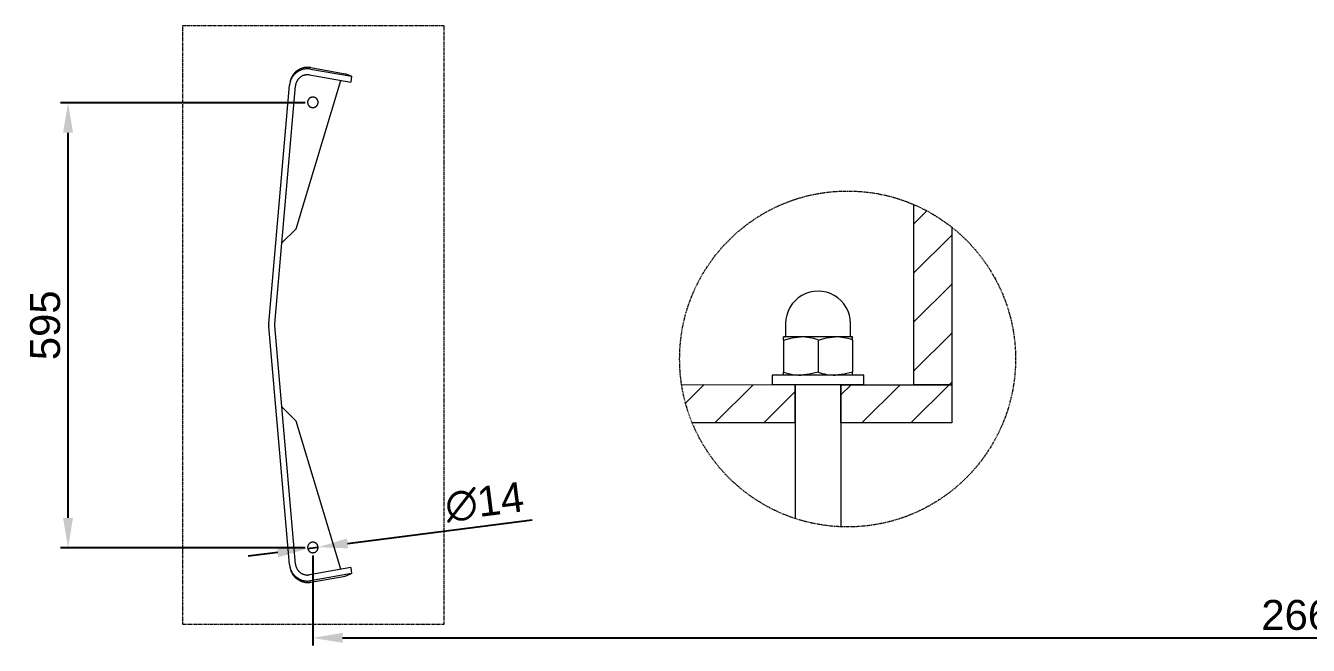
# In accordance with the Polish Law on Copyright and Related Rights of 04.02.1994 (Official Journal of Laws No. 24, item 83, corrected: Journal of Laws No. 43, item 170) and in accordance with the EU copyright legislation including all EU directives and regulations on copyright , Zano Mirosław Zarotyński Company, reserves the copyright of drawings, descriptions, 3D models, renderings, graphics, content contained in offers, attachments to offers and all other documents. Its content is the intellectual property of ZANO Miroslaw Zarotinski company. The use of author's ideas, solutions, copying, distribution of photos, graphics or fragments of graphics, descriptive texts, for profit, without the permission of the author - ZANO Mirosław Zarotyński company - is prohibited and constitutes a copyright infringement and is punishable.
# Model space of a CAD drawing. Header units: millimetres. Extents: x -198 to 5031, y 124 to 3375.
# Drawn here: x -198 to 1516, y 124 to 952 of the extents above; entities that cross this region are included whole.
import ezdxf

# ---------------------------------------------------------------- set-up
doc = ezdxf.new("R2010")
doc.units = ezdxf.units.MM
doc.linetypes.add('HIDDEN', pattern=[1.905, 1.27, -0.635])
for name, color, linetype, lineweight in [('ZANO_R', 7, 'Continuous', 0), ('ZANO_R_przerywana', 7, 'HIDDEN', 0), ('ZANO_W', 1, 'Continuous', 0)]:
    doc.layers.add(name, color=color, linetype=linetype, lineweight=lineweight)
doc.styles.add('Arial', font='arial.ttf')
doc.styles.get("Standard").update_dxf_attribs({"font": 'ARIALUNI.TTF'})
doc.dimstyles.new('pl i ang', dxfattribs={"dimtxt": 50, "dimasz": 50, "dimexe": 1.25, "dimexo": 0.625, "dimgap": 10, "dimtad": 1, "dimtoh": 1, "dimtxsty": 'Standard', "dimcen": 2.5, "dimclrd": 1, "dimclre": 1, "dimclrt": 1, "dimadec": 0, "dimazin": 0, "dimtfac": 1, "dimtmove": 0, "dimatfit": 3, "dimfxl": 1, "dimarcsym": 1})

# ---------------------------------------------------------------- blocks, each defined once
blk = doc.blocks.new('*D480')
at = {"layer": 'ZANO_W', "color": 1, "lineweight": -2}
for p, q in [((232.1, 260.3), (478.9, 291.8)), ((138.9, 248.4), (99.2, 243.4)), ((178.6, 253.5), (192.5, 255.3))]:
    blk.add_line(p, q, dxfattribs=at)
at = {"layer": 'ZANO_W', "color": 1}
for points in [[(231.3, 266.9), (233, 253.7), (192.5, 255.3)], [(139.7, 241.8), (138, 255), (178.6, 253.5)]]:
    blk.add_solid(points, dxfattribs=at)
at = {"layer": 'ZANO_W', "color": 1, "insert": (415.1, 315.4), "char_height": 40, "attachment_point": 5, "rotation": 7.2684, "style": 'Arial'}
blk.add_mtext('∅14', dxfattribs=at)
blk = doc.blocks.new('*D481')
at = {"layer": 'ZANO_W', "color": 1, "lineweight": -2}
for p, q in [((175.5, 849.4), (-151.5, 849.4)), ((-141.5, 294.4), (-141.5, 809.4)), ((175.5, 254.4), (-151.5, 254.4))]:
    blk.add_line(p, q, dxfattribs=at)
at = {"layer": 'ZANO_W', "color": 1}
for points in [[(-134.9, 809.4), (-148.2, 809.4), (-141.5, 849.4)], [(-148.2, 294.4), (-134.9, 294.4), (-141.5, 254.4)]]:
    blk.add_solid(points, dxfattribs=at)
at = {"layer": 'ZANO_W', "color": 1, "insert": (-172, 551.9), "char_height": 40, "attachment_point": 5, "rotation": 90, "style": 'Arial'}
blk.add_mtext('595', dxfattribs=at)
blk = doc.blocks.new('*D482')
at = {"layer": 'ZANO_W', "color": 1, "lineweight": -2}
for p, q in [((185.5, 244.4), (185.5, 124.1)), ((2845.9, 245.9), (2845.9, 124.1)), ((225.5, 134.1), (2805.9, 134.1))]:
    blk.add_line(p, q, dxfattribs=at)
at = {"layer": 'ZANO_W', "color": 1}
for points in [[(225.5, 140.8), (225.5, 127.4), (185.5, 134.1)], [(2805.9, 127.4), (2805.9, 140.8), (2845.9, 134.1)]]:
    blk.add_solid(points, dxfattribs=at)
at = {"layer": 'ZANO_W', "color": 1, "insert": (1515.7, 164.5), "char_height": 40, "attachment_point": 5, "style": 'Arial'}
blk.add_mtext('2660', dxfattribs=at)

msp = doc.modelspace()

# ---------------------------------------------------------------- linework, layer by layer
at = {"layer": 'ZANO_R'}
for p, q in [((164.4, 892), (163.8, 891.5)), ((165.1, 892.5), (164.4, 892)), ((165.8, 893), (165.1, 892.5)), ((166.5, 893.4), (165.8, 893)), ((166.6, 891.6), (165.9, 891.2)), ((167.2, 893.8), (166.5, 893.4)), ((167.3, 892), (166.6, 891.6)), ((168, 894.2), (167.2, 893.8)), ((168.1, 892.4), (167.3, 892)), ((168.7, 894.6), (168, 894.2)), ((168.8, 892.7), (168.1, 892.4)), ((169.5, 894.9), (168.7, 894.6)), ((169.6, 893.1), (168.8, 892.7)), ((170.3, 895.2), (169.5, 894.9)), ((170.4, 893.4), (169.6, 893.1)), ((171, 895.5), (170.3, 895.2)), ((171.1, 893.6), (170.4, 893.4)), ((171.8, 895.7), (171, 895.5)), ((171.9, 893.9), (171.1, 893.6)), ((172.6, 895.9), (171.8, 895.7)), ((172.7, 894.1), (171.9, 893.9)), ((173.4, 896.1), (172.6, 895.9)), ((173.6, 894.3), (172.7, 894.1)), ((174.2, 896.3), (173.4, 896.1)), ((174.4, 894.4), (173.6, 894.3)), ((175.1, 896.4), (174.2, 896.3)), ((175.2, 894.6), (174.4, 894.4)), ((175.9, 896.6), (175.1, 896.4)), ((176, 894.7), (175.2, 894.6)), ((176.7, 896.6), (175.9, 896.6)), ((176.8, 894.7), (176, 894.7)), ((177.5, 896.7), (176.7, 896.6)), ((177.7, 894.8), (176.8, 894.7)), ((178.4, 896.7), (177.5, 896.7)), ((178.5, 894.8), (177.7, 894.8)), ((179.2, 896.7), (178.4, 896.7)), ((179.3, 894.8), (178.5, 894.8)), ((180, 896.7), (179.2, 896.7)), ((180.2, 894.7), (179.3, 894.8)), ((180.9, 896.6), (180, 896.7)), ((181, 894.7), (180.2, 894.7)), ((181.7, 896.5), (180.9, 896.6)), ((181.8, 894.6), (181, 894.7)), ((182.5, 896.4), (181.7, 896.5)), ((182.6, 894.4), (181.8, 894.6)), ((182.8, 896.4), (182.5, 896.4)), ((182.6, 894.4), (237.3, 884.8)), ((182.8, 896.4), (228.7, 888.2)), ((154.7, 874.8), (154.6, 873.1)), ((154.9, 875.2), (154.8, 874.4)), ((155.1, 876.1), (154.9, 875.2)), ((155.2, 877.7), (155, 876.9)), ((155.3, 876.9), (155.1, 876.1)), ((155.4, 878.5), (155.2, 877.7)), ((155.5, 877.7), (155.3, 876.9)), ((155.6, 879.3), (155.4, 878.5)), ((155.7, 878.4), (155.5, 877.7)), ((155.8, 880.1), (155.6, 879.3)), ((156, 879.2), (155.7, 878.4)), ((156.1, 880.9), (155.8, 880.1)), ((156.3, 880), (156, 879.2)), ((156.4, 881.7), (156.1, 880.9)), ((156.7, 880.8), (156.3, 880)), ((156.7, 882.5), (156.4, 881.7)), ((157.1, 883.2), (156.7, 882.5)), ((157, 881.5), (156.7, 880.8)), ((157.4, 882.3), (157, 881.5)), ((157.5, 883.9), (157.1, 883.2)), ((157.8, 883), (157.4, 882.3)), ((157.9, 884.7), (157.5, 883.9)), ((158.2, 883.7), (157.8, 883)), ((158.3, 885.4), (157.9, 884.7)), ((158.7, 884.4), (158.2, 883.7)), ((158.7, 886.1), (158.3, 885.4)), ((159.2, 886.8), (158.7, 886.1)), ((159.2, 885.1), (158.7, 884.4)), ((159.7, 887.4), (159.2, 886.8)), ((159.7, 885.7), (159.2, 885.1)), ((160.2, 888.1), (159.7, 887.4)), ((160.2, 886.4), (159.7, 885.7)), ((160.8, 888.7), (160.2, 888.1)), ((160.8, 887), (160.2, 886.4)), ((161.3, 889.3), (160.8, 888.7)), ((161.3, 887.6), (160.8, 887)), ((161.9, 889.9), (161.3, 889.3)), ((161.9, 888.2), (161.3, 887.6)), ((162.5, 890.5), (161.9, 889.9)), ((162.5, 888.7), (161.9, 888.2)), ((163.1, 891), (162.5, 890.5)), ((163.2, 889.3), (162.5, 888.7)), ((163, 874.8), (162.9, 874.3)), ((163.1, 875.3), (163, 874.8)), ((163.8, 891.5), (163.1, 891)), ((163.3, 875.9), (163.1, 875.3)), ((163.8, 889.8), (163.2, 889.3)), ((163.5, 876.4), (163.3, 875.9)), ((163.7, 876.9), (163.5, 876.4)), ((163.6, 681), (223.1, 879.1)), ((163.9, 877.4), (163.7, 876.9)), ((164.5, 890.3), (163.8, 889.8)), ((164.2, 877.9), (163.9, 877.4)), ((164.4, 878.4), (164.2, 877.9)), ((164.7, 878.9), (164.4, 878.4)), ((165.2, 890.8), (164.5, 890.3)), ((165, 879.3), (164.7, 878.9)), ((165.3, 879.8), (165, 879.3)), ((165.9, 891.2), (165.2, 890.8)), ((165.6, 880.3), (165.3, 879.8)), ((166, 880.7), (165.6, 880.3)), ((166.3, 881.1), (166, 880.7)), ((166.7, 881.5), (166.3, 881.1)), ((167.1, 881.9), (166.7, 881.5)), ((167.4, 882.3), (167.1, 881.9)), ((167.9, 882.7), (167.4, 882.3)), ((168.3, 883.1), (167.9, 882.7)), ((168.7, 883.4), (168.3, 883.1)), ((169.2, 883.7), (168.7, 883.4)), ((169.6, 884.1), (169.2, 883.7)), ((170.1, 884.4), (169.6, 884.1)), ((170.5, 884.6), (170.1, 884.4)), ((171, 884.9), (170.5, 884.6)), ((171.5, 885.2), (171, 884.9)), ((172, 885.4), (171.5, 885.2)), ((172.5, 885.6), (172, 885.4)), ((173.1, 885.8), (172.5, 885.6)), ((173.6, 886), (173.1, 885.8)), ((174.1, 886.1), (173.6, 886)), ((174.7, 886.3), (174.1, 886.1)), ((175.2, 886.4), (174.7, 886.3)), ((175.7, 886.5), (175.2, 886.4)), ((176.3, 886.6), (175.7, 886.5)), ((176.8, 886.7), (176.3, 886.6)), ((177.4, 886.7), (176.8, 886.7)), ((177.9, 886.7), (177.4, 886.7)), ((178.5, 886.8), (177.9, 886.7)), ((179, 886.7), (178.5, 886.8)), ((179.6, 886.7), (179, 886.7)), ((180.1, 886.7), (179.6, 886.7)), ((180.7, 886.6), (180.1, 886.7)), ((181.2, 886.5), (180.7, 886.6)), ((181.2, 886.5), (236.3, 876.8)), ((237.3, 884.8), (228.7, 888.2)), ((237.3, 884.8), (236.3, 876.8)), ((126.7, 554.5), (154.6, 872.8)), ((134.7, 553.8), (162.5, 872.1)), ((154.8, 874.4), (154.6, 873.6)), ((154.6, 873.6), (154.6, 872.8)), ((162.6, 872.6), (162.5, 872.1)), ((162.7, 873.2), (162.6, 872.6)), ((162.9, 874.3), (162.7, 873.7)), ((162.7, 873.7), (162.7, 873.2)), ((178.8, 851.1), (178.7, 850.9)), ((178.7, 850.9), (178.7, 850.7)), ((178.7, 850.7), (178.7, 850.4)), ((178.7, 850.4), (178.7, 850.2)), ((178.7, 850.2), (178.7, 849.9)), ((178.7, 849.9), (178.7, 849.7)), ((178.7, 849.7), (178.7, 849.5)), ((178.7, 849.5), (178.7, 849.2)), ((178.7, 849.2), (178.7, 849)), ((178.7, 849), (178.8, 848.8)), ((178.9, 851.6), (178.8, 851.4)), ((178.8, 851.4), (178.8, 851.1)), ((178.8, 848.8), (178.8, 848.5)), ((178.8, 848.5), (178.9, 848.3)), ((179, 852.1), (178.9, 851.8)), ((178.9, 851.8), (178.9, 851.6)), ((178.9, 848.3), (178.9, 848.1)), ((178.9, 848.1), (179, 847.8)), ((179.1, 852.3), (179, 852.1)), ((179, 847.8), (179.1, 847.6)), ((179.2, 852.5), (179.1, 852.3)), ((179.1, 847.6), (179.2, 847.4)), ((179.3, 852.7), (179.2, 852.5)), ((179.2, 847.4), (179.3, 847.2)), ((179.4, 853), (179.3, 852.7)), ((179.3, 847.2), (179.4, 846.9)), ((179.5, 853.2), (179.4, 853)), ((179.4, 846.9), (179.5, 846.7)), ((179.6, 853.4), (179.5, 853.2)), ((179.5, 846.7), (179.6, 846.5)), ((179.7, 853.6), (179.6, 853.4)), ((179.6, 846.5), (179.7, 846.3)), ((179.8, 853.8), (179.7, 853.6)), ((179.7, 846.3), (179.8, 846.1)), ((180, 854), (179.8, 853.8)), ((179.8, 846.1), (180, 845.9)), ((180.1, 854.2), (180, 854)), ((180, 845.9), (180.1, 845.7)), ((180.3, 854.4), (180.1, 854.2)), ((180.1, 845.7), (180.3, 845.5)), ((180.4, 854.5), (180.3, 854.4)), ((180.3, 845.5), (180.4, 845.3)), ((180.6, 854.7), (180.4, 854.5)), ((180.4, 845.3), (180.6, 845.2)), ((180.7, 854.9), (180.6, 854.7)), ((180.6, 845.2), (180.7, 845)), ((180.9, 855.1), (180.7, 854.9)), ((180.7, 845), (180.9, 844.8)), ((181.1, 855.2), (180.9, 855.1)), ((180.9, 844.8), (181.1, 844.7)), ((181.3, 855.4), (181.1, 855.2)), ((181.1, 844.7), (181.3, 844.5)), ((181.5, 855.5), (181.3, 855.4)), ((181.3, 844.5), (181.5, 844.4)), ((181.6, 855.7), (181.5, 855.5)), ((181.5, 844.4), (181.6, 844.2)), ((181.8, 855.8), (181.6, 855.7)), ((181.6, 844.2), (181.8, 844.1)), ((182, 855.9), (181.8, 855.8)), ((181.8, 844.1), (182, 844)), ((182.3, 856), (182, 855.9)), ((182, 844), (182.3, 843.8)), ((182.5, 856.2), (182.3, 856)), ((182.3, 843.8), (182.5, 843.7)), ((182.7, 856.3), (182.5, 856.2)), ((182.5, 843.7), (182.7, 843.6)), ((182.9, 856.4), (182.7, 856.3)), ((182.7, 843.6), (182.9, 843.5)), ((183.1, 856.5), (182.9, 856.4)), ((182.9, 843.5), (183.1, 843.4)), ((183.3, 856.5), (183.1, 856.5)), ((183.1, 843.4), (183.3, 843.3)), ((183.6, 856.6), (183.3, 856.5)), ((183.3, 843.3), (183.6, 843.3)), ((183.8, 856.7), (183.6, 856.6)), ((183.6, 843.3), (183.8, 843.2)), ((184, 856.7), (183.8, 856.7)), ((183.8, 843.2), (184, 843.1)), ((184.3, 856.8), (184, 856.7)), ((184, 843.1), (184.3, 843.1)), ((184.5, 856.8), (184.3, 856.8)), ((184.3, 843.1), (184.5, 843)), ((184.7, 856.9), (184.5, 856.8)), ((184.5, 843), (184.7, 843)), ((185, 856.9), (184.7, 856.9)), ((184.7, 843), (185, 843)), ((185.2, 856.9), (185, 856.9)), ((185, 843), (185.2, 843)), ((185.4, 856.9), (185.2, 856.9)), ((185.2, 843), (185.4, 842.9)), ((185.7, 856.9), (185.4, 856.9)), ((185.4, 842.9), (185.7, 842.9)), ((185.9, 856.9), (185.7, 856.9)), ((185.7, 842.9), (185.9, 842.9)), ((186.2, 856.9), (185.9, 856.9)), ((185.9, 842.9), (186.2, 843)), ((186.4, 856.9), (186.2, 856.9)), ((186.2, 843), (186.4, 843)), ((186.6, 856.9), (186.4, 856.9)), ((186.4, 843), (186.6, 843)), ((186.9, 856.8), (186.6, 856.9)), ((186.6, 843), (186.9, 843)), ((187.1, 856.8), (186.9, 856.8)), ((186.9, 843), (187.1, 843.1)), ((187.3, 856.7), (187.1, 856.8)), ((187.1, 843.1), (187.3, 843.1)), ((187.6, 856.7), (187.3, 856.7)), ((187.3, 843.1), (187.6, 843.2)), ((187.8, 856.6), (187.6, 856.7)), ((187.6, 843.2), (187.8, 843.3)), ((188, 856.5), (187.8, 856.6)), ((187.8, 843.3), (188, 843.3)), ((188.2, 856.5), (188, 856.5)), ((188, 843.3), (188.2, 843.4)), ((188.5, 856.4), (188.2, 856.5)), ((188.2, 843.4), (188.5, 843.5)), ((188.7, 856.3), (188.5, 856.4)), ((188.5, 843.5), (188.7, 843.6)), ((188.9, 856.2), (188.7, 856.3)), ((188.7, 843.6), (188.9, 843.7)), ((189.1, 856), (188.9, 856.2)), ((188.9, 843.7), (189.1, 843.8)), ((189.3, 855.9), (189.1, 856)), ((189.1, 843.8), (189.3, 844)), ((189.5, 855.8), (189.3, 855.9)), ((189.3, 844), (189.5, 844.1)), ((189.7, 855.7), (189.5, 855.8)), ((189.5, 844.1), (189.7, 844.2)), ((189.9, 855.5), (189.7, 855.7)), ((189.7, 844.2), (189.9, 844.4)), ((190.1, 855.4), (189.9, 855.5)), ((189.9, 844.4), (190.1, 844.5)), ((190.3, 855.2), (190.1, 855.4)), ((190.1, 844.5), (190.3, 844.7)), ((190.5, 855.1), (190.3, 855.2)), ((190.3, 844.7), (190.5, 844.8)), ((190.6, 854.9), (190.5, 855.1)), ((190.5, 844.8), (190.6, 845)), ((190.8, 854.7), (190.6, 854.9)), ((190.6, 845), (190.8, 845.2)), ((191, 854.5), (190.8, 854.7)), ((190.8, 845.2), (191, 845.3)), ((191.1, 854.4), (191, 854.5)), ((191, 845.3), (191.1, 845.5)), ((191.3, 854.2), (191.1, 854.4)), ((191.1, 845.5), (191.3, 845.7)), ((191.4, 854), (191.3, 854.2)), ((191.3, 845.7), (191.4, 845.9)), ((191.5, 853.8), (191.4, 854)), ((191.4, 845.9), (191.5, 846.1)), ((191.7, 853.6), (191.5, 853.8)), ((191.5, 846.1), (191.7, 846.3)), ((191.8, 853.4), (191.7, 853.6)), ((191.7, 846.3), (191.8, 846.5)), ((191.9, 853.2), (191.8, 853.4)), ((191.8, 846.5), (191.9, 846.7)), ((192, 853), (191.9, 853.2)), ((191.9, 846.7), (192, 846.9)), ((192.1, 852.7), (192, 853)), ((192, 846.9), (192.1, 847.2)), ((192.2, 852.5), (192.1, 852.7)), ((192.1, 847.2), (192.2, 847.4)), ((192.3, 852.3), (192.2, 852.5)), ((192.2, 847.4), (192.3, 847.6)), ((192.4, 852.1), (192.3, 852.3)), ((192.3, 847.6), (192.4, 847.8)), ((192.4, 851.8), (192.4, 852.1)), ((192.5, 851.6), (192.4, 851.8)), ((192.4, 848.1), (192.5, 848.3)), ((192.4, 847.8), (192.4, 848.1)), ((192.5, 851.4), (192.5, 851.6)), ((192.6, 851.1), (192.5, 851.4)), ((192.5, 848.5), (192.6, 848.8)), ((192.5, 848.3), (192.5, 848.5)), ((192.6, 850.9), (192.6, 851.1)), ((192.6, 850.7), (192.6, 850.9)), ((192.7, 850.4), (192.6, 850.7)), ((192.6, 849.2), (192.7, 849.5)), ((192.6, 849), (192.6, 849.2)), ((192.6, 848.8), (192.6, 849)), ((192.7, 850.2), (192.7, 850.4)), ((192.7, 849.9), (192.7, 850.2)), ((192.7, 849.7), (192.7, 849.9)), ((192.7, 849.5), (192.7, 849.7)), ((988.7, 713.3), (988.7, 472.5)), ((988.7, 687.1), (1006.4, 704.8)), ((163.6, 681), (144.1, 662)), ((988.7, 621.5), (1039.8, 672.6)), ((1039.8, 683), (1039.8, 472.5)), ((988.7, 556), (1039.8, 607.1)), ((126.7, 553.8), (126.6, 553.1)), ((126.6, 553.1), (126.6, 552.4)), ((126.6, 552.4), (126.6, 551.7)), ((126.6, 551.7), (126.7, 551)), ((126.7, 554.5), (126.7, 553.8)), ((126.7, 551), (126.7, 550.4)), ((154.6, 232.1), (126.7, 550.4)), ((134.7, 553.8), (134.6, 553.4)), ((134.6, 553.4), (134.6, 552.9)), ((134.6, 552.9), (134.6, 552.4)), ((134.6, 552.4), (134.6, 552)), ((134.6, 552), (134.6, 551.5)), ((134.6, 551.5), (134.7, 551)), ((162.5, 232.8), (134.7, 551)), ((817.6, 554.2), (817.6, 537.6)), ((904.4, 537.6), (904.4, 554.2)), ((815, 532.2), (815, 536.3)), ((838, 536.3), (815, 536.3)), ((815, 532.2), (826.3, 535.2)), ((815, 532.2), (815, 489.4)), ((826.3, 535.2), (838, 536.3)), ((884, 536.3), (838, 536.3)), ((861, 532.2), (872.3, 535.2)), ((861, 532.2), (861, 489.4)), ((872.3, 535.2), (884, 536.3)), ((907, 536.3), (884, 536.3)), ((907, 532.2), (907, 536.3)), ((907, 532.2), (907, 489.4)), ((988.7, 490.5), (1039.8, 541.6)), ((799.7, 485.3), (799.7, 472.5)), ((922.3, 485.3), (799.7, 485.3)), ((815, 485.3), (815, 489.4)), ((849.7, 486.4), (838, 485.3)), ((861, 489.4), (849.7, 486.4)), ((895.7, 486.4), (884, 485.3)), ((907, 489.4), (895.7, 486.4)), ((907, 485.3), (907, 489.4)), ((922.3, 472.5), (922.3, 485.3)), ((678.6, 472.6), (830.3, 472.5)), ((683.9, 447.8), (708.7, 472.6)), ((723, 421.4), (774.2, 472.5)), ((788.6, 421.4), (830.3, 463.2)), ((922.3, 472.5), (799.7, 472.5)), ((830.3, 421.4), (830.3, 472.5)), ((830.3, 472.5), (830.3, 293.7)), ((891.6, 421.4), (891.6, 472.5)), ((891.6, 472.5), (1039.8, 472.5)), ((891.6, 472.5), (891.6, 282.6)), ((891.6, 459), (905.2, 472.5)), ((919.6, 421.4), (970.7, 472.5)), ((985.1, 421.4), (1036.2, 472.5)), ((1039.8, 472.5), (988.7, 472.5)), ((1036.2, 472.5), (1039.8, 476)), ((163.6, 423.9), (144.1, 442.9)), ((223.1, 225.8), (163.6, 423.9)), ((830.3, 421.4), (691.9, 421.4)), ((1039.8, 421.4), (891.6, 421.4)), ((179.1, 257.3), (179, 257.1)), ((179.2, 257.5), (179.1, 257.3)), ((179.3, 257.7), (179.2, 257.5)), ((179.4, 258), (179.3, 257.7)), ((179.5, 258.2), (179.4, 258)), ((179.6, 258.4), (179.5, 258.2)), ((179.7, 258.6), (179.6, 258.4)), ((179.8, 258.8), (179.7, 258.6)), ((180, 259), (179.8, 258.8)), ((180.1, 259.2), (180, 259)), ((180.3, 259.4), (180.1, 259.2)), ((180.4, 259.5), (180.3, 259.4)), ((180.6, 259.7), (180.4, 259.5)), ((180.7, 259.9), (180.6, 259.7)), ((180.9, 260.1), (180.7, 259.9)), ((181.1, 260.2), (180.9, 260.1)), ((181.3, 260.4), (181.1, 260.2)), ((181.5, 260.5), (181.3, 260.4)), ((181.6, 260.7), (181.5, 260.5)), ((181.8, 260.8), (181.6, 260.7)), ((182, 260.9), (181.8, 260.8)), ((182.3, 261), (182, 260.9)), ((182.5, 261.2), (182.3, 261)), ((182.7, 261.3), (182.5, 261.2)), ((182.9, 261.4), (182.7, 261.3)), ((183.1, 261.5), (182.9, 261.4)), ((183.3, 261.5), (183.1, 261.5)), ((183.6, 261.6), (183.3, 261.5)), ((183.8, 261.7), (183.6, 261.6)), ((184, 261.7), (183.8, 261.7)), ((184.3, 261.8), (184, 261.7)), ((184.5, 261.8), (184.3, 261.8)), ((184.7, 261.9), (184.5, 261.8)), ((185, 261.9), (184.7, 261.9)), ((185.2, 261.9), (185, 261.9)), ((185.4, 261.9), (185.2, 261.9)), ((185.7, 261.9), (185.4, 261.9)), ((185.9, 261.9), (185.7, 261.9)), ((186.2, 261.9), (185.9, 261.9)), ((186.4, 261.9), (186.2, 261.9)), ((186.6, 261.9), (186.4, 261.9)), ((186.9, 261.8), (186.6, 261.9)), ((187.1, 261.8), (186.9, 261.8)), ((187.3, 261.7), (187.1, 261.8)), ((187.6, 261.7), (187.3, 261.7)), ((187.8, 261.6), (187.6, 261.7)), ((188, 261.5), (187.8, 261.6)), ((188.2, 261.5), (188, 261.5)), ((188.5, 261.4), (188.2, 261.5)), ((188.7, 261.3), (188.5, 261.4)), ((188.9, 261.2), (188.7, 261.3)), ((189.1, 261), (188.9, 261.2)), ((189.3, 260.9), (189.1, 261)), ((189.5, 260.8), (189.3, 260.9)), ((189.7, 260.7), (189.5, 260.8)), ((189.9, 260.5), (189.7, 260.7)), ((190.1, 260.4), (189.9, 260.5)), ((190.3, 260.2), (190.1, 260.4)), ((190.5, 260.1), (190.3, 260.2)), ((190.6, 259.9), (190.5, 260.1)), ((190.8, 259.7), (190.6, 259.9)), ((191, 259.5), (190.8, 259.7)), ((191.1, 259.4), (191, 259.5)), ((191.3, 259.2), (191.1, 259.4)), ((191.4, 259), (191.3, 259.2)), ((191.5, 258.8), (191.4, 259)), ((191.7, 258.6), (191.5, 258.8)), ((191.8, 258.4), (191.7, 258.6)), ((191.9, 258.2), (191.8, 258.4)), ((192, 258), (191.9, 258.2)), ((192.1, 257.7), (192, 258)), ((192.2, 257.5), (192.1, 257.7)), ((192.3, 257.3), (192.2, 257.5)), ((192.4, 257.1), (192.3, 257.3)), ((178.8, 256.1), (178.7, 255.9)), ((178.7, 255.9), (178.7, 255.7)), ((178.7, 255.7), (178.7, 255.4)), ((178.7, 255.4), (178.7, 255.2)), ((178.7, 255.2), (178.7, 254.9)), ((178.7, 254.9), (178.7, 254.7)), ((178.7, 254.7), (178.7, 254.5)), ((178.7, 254.5), (178.7, 254.2)), ((178.7, 254.2), (178.7, 254)), ((178.7, 254), (178.8, 253.8)), ((178.9, 256.6), (178.8, 256.4)), ((178.8, 256.4), (178.8, 256.1)), ((178.8, 253.8), (178.8, 253.5)), ((178.8, 253.5), (178.9, 253.3)), ((179, 257.1), (178.9, 256.8)), ((178.9, 256.8), (178.9, 256.6)), ((178.9, 253.3), (178.9, 253.1)), ((178.9, 253.1), (179, 252.8)), ((179, 252.8), (179.1, 252.6)), ((179.1, 252.6), (179.2, 252.4)), ((179.2, 252.4), (179.3, 252.2)), ((179.3, 252.2), (179.4, 251.9)), ((179.4, 251.9), (179.5, 251.7)), ((179.5, 251.7), (179.6, 251.5)), ((179.6, 251.5), (179.7, 251.3)), ((179.7, 251.3), (179.8, 251.1)), ((179.8, 251.1), (180, 250.9)), ((180, 250.9), (180.1, 250.7)), ((180.1, 250.7), (180.3, 250.5)), ((180.3, 250.5), (180.4, 250.3)), ((180.4, 250.3), (180.6, 250.2)), ((180.6, 250.2), (180.7, 250)), ((180.7, 250), (180.9, 249.8)), ((180.9, 249.8), (181.1, 249.7)), ((181.1, 249.7), (181.3, 249.5)), ((181.3, 249.5), (181.5, 249.4)), ((181.5, 249.4), (181.6, 249.2)), ((181.6, 249.2), (181.8, 249.1)), ((181.8, 249.1), (182, 249)), ((182, 249), (182.3, 248.8)), ((182.3, 248.8), (182.5, 248.7)), ((182.5, 248.7), (182.7, 248.6)), ((182.7, 248.6), (182.9, 248.5)), ((182.9, 248.5), (183.1, 248.4)), ((183.1, 248.4), (183.3, 248.3)), ((183.3, 248.3), (183.6, 248.3)), ((183.6, 248.3), (183.8, 248.2)), ((183.8, 248.2), (184, 248.1)), ((184, 248.1), (184.3, 248.1)), ((184.3, 248.1), (184.5, 248)), ((184.5, 248), (184.7, 248)), ((184.7, 248), (185, 248)), ((185, 248), (185.2, 248)), ((185.2, 248), (185.4, 247.9)), ((185.4, 247.9), (185.7, 247.9)), ((185.7, 247.9), (185.9, 247.9)), ((185.9, 247.9), (186.2, 248)), ((186.2, 248), (186.4, 248)), ((186.4, 248), (186.6, 248)), ((186.6, 248), (186.9, 248)), ((186.9, 248), (187.1, 248.1)), ((187.1, 248.1), (187.3, 248.1)), ((187.3, 248.1), (187.6, 248.2)), ((187.6, 248.2), (187.8, 248.3)), ((187.8, 248.3), (188, 248.3)), ((188, 248.3), (188.2, 248.4)), ((188.2, 248.4), (188.5, 248.5)), ((188.5, 248.5), (188.7, 248.6)), ((188.7, 248.6), (188.9, 248.7)), ((188.9, 248.7), (189.1, 248.8)), ((189.1, 248.8), (189.3, 249)), ((189.3, 249), (189.5, 249.1)), ((189.5, 249.1), (189.7, 249.2)), ((189.7, 249.2), (189.9, 249.4)), ((189.9, 249.4), (190.1, 249.5)), ((190.1, 249.5), (190.3, 249.7)), ((190.3, 249.7), (190.5, 249.8)), ((190.5, 249.8), (190.6, 250)), ((190.6, 250), (190.8, 250.2)), ((190.8, 250.2), (191, 250.3)), ((191, 250.3), (191.1, 250.5)), ((191.1, 250.5), (191.3, 250.7)), ((191.3, 250.7), (191.4, 250.9)), ((191.4, 250.9), (191.5, 251.1)), ((191.5, 251.1), (191.7, 251.3)), ((191.7, 251.3), (191.8, 251.5)), ((191.8, 251.5), (191.9, 251.7)), ((191.9, 251.7), (192, 251.9)), ((192, 251.9), (192.1, 252.2)), ((192.1, 252.2), (192.2, 252.4)), ((192.2, 252.4), (192.3, 252.6)), ((192.3, 252.6), (192.4, 252.8)), ((192.4, 256.8), (192.4, 257.1)), ((192.5, 256.6), (192.4, 256.8)), ((192.4, 253.1), (192.5, 253.3)), ((192.4, 252.8), (192.4, 253.1)), ((192.5, 256.4), (192.5, 256.6)), ((192.6, 256.1), (192.5, 256.4)), ((192.5, 253.5), (192.6, 253.8)), ((192.5, 253.3), (192.5, 253.5)), ((192.6, 255.9), (192.6, 256.1)), ((192.6, 255.7), (192.6, 255.9)), ((192.7, 255.4), (192.6, 255.7)), ((192.6, 254.2), (192.7, 254.5)), ((192.6, 254), (192.6, 254.2)), ((192.6, 253.8), (192.6, 254)), ((192.7, 255.2), (192.7, 255.4)), ((192.7, 254.9), (192.7, 255.2)), ((192.7, 254.7), (192.7, 254.9)), ((192.7, 254.5), (192.7, 254.7)), ((154.6, 232.1), (154.6, 231.3)), ((154.6, 231.8), (154.7, 230.1)), ((154.6, 231.3), (154.8, 230.5)), ((154.8, 230.5), (154.9, 229.7)), ((154.9, 229.7), (155.1, 228.8)), ((155, 228), (155.2, 227.2)), ((155.1, 228.8), (155.3, 228)), ((155.2, 227.2), (155.4, 226.3)), ((155.3, 228), (155.5, 227.2)), ((155.4, 226.3), (155.6, 225.5)), ((155.5, 227.2), (155.7, 226.4)), ((155.6, 225.5), (155.8, 224.8)), ((155.7, 226.4), (156, 225.7)), ((155.8, 224.8), (156.1, 224)), ((156, 225.7), (156.3, 224.9)), ((156.1, 224), (156.4, 223.2)), ((156.3, 224.9), (156.7, 224.1)), ((156.4, 223.2), (156.7, 222.4)), ((156.7, 224.1), (157, 223.4)), ((157, 223.4), (157.4, 222.6)), ((162.5, 232.8), (162.6, 232.3)), ((162.6, 232.3), (162.7, 231.7)), ((162.7, 231.7), (162.7, 231.2)), ((162.7, 231.2), (162.9, 230.6)), ((162.9, 230.6), (163, 230.1)), ((163, 230.1), (163.1, 229.6)), ((163.1, 229.6), (163.3, 229)), ((163.3, 229), (163.5, 228.5)), ((163.5, 228.5), (163.7, 228)), ((163.7, 228), (163.9, 227.5)), ((163.9, 227.5), (164.2, 227)), ((164.2, 227), (164.4, 226.5)), ((164.4, 226.5), (164.7, 226)), ((164.7, 226), (165, 225.5)), ((165, 225.5), (165.3, 225.1)), ((165.3, 225.1), (165.6, 224.6)), ((165.6, 224.6), (166, 224.2)), ((166, 224.2), (166.3, 223.8)), ((166.3, 223.8), (166.7, 223.3)), ((166.7, 223.3), (167.1, 222.9)), ((167.1, 222.9), (167.4, 222.6)), ((236.3, 228.1), (181.2, 218.4)), ((236.3, 228.1), (237.3, 220.1)), ((156.7, 222.4), (157.1, 221.7)), ((157.1, 221.7), (157.5, 220.9)), ((157.4, 222.6), (157.8, 221.9)), ((157.5, 220.9), (157.9, 220.2)), ((157.8, 221.9), (158.2, 221.2)), ((157.9, 220.2), (158.3, 219.5)), ((158.2, 221.2), (158.7, 220.5)), ((158.3, 219.5), (158.7, 218.8)), ((158.7, 220.5), (159.2, 219.8)), ((158.7, 218.8), (159.2, 218.1)), ((159.2, 219.8), (159.7, 219.2)), ((159.2, 218.1), (159.7, 217.5)), ((159.7, 219.2), (160.2, 218.5)), ((159.7, 217.5), (160.2, 216.8)), ((160.2, 218.5), (160.8, 217.9)), ((160.2, 216.8), (160.8, 216.2)), ((160.8, 217.9), (161.3, 217.3)), ((160.8, 216.2), (161.3, 215.6)), ((161.3, 217.3), (161.9, 216.7)), ((161.3, 215.6), (161.9, 215)), ((161.9, 216.7), (162.5, 216.2)), ((161.9, 215), (162.5, 214.4)), ((162.5, 216.2), (163.2, 215.6)), ((162.5, 214.4), (163.1, 213.9)), ((163.1, 213.9), (163.8, 213.4)), ((163.2, 215.6), (163.8, 215.1)), ((163.8, 215.1), (164.5, 214.6)), ((163.8, 213.4), (164.4, 212.9)), ((164.4, 212.9), (165.1, 212.4)), ((164.5, 214.6), (165.2, 214.1)), ((165.1, 212.4), (165.8, 211.9)), ((165.2, 214.1), (165.9, 213.7)), ((165.8, 211.9), (166.5, 211.5)), ((165.9, 213.7), (166.6, 213.3)), ((166.5, 211.5), (167.2, 211.1)), ((166.6, 213.3), (167.3, 212.9)), ((167.2, 211.1), (168, 210.7)), ((167.3, 212.9), (168.1, 212.5)), ((167.4, 222.6), (167.9, 222.2)), ((167.9, 222.2), (168.3, 221.8)), ((168, 210.7), (168.7, 210.3)), ((168.1, 212.5), (168.8, 212.1)), ((168.3, 221.8), (168.7, 221.5)), ((168.7, 221.5), (169.2, 221.1)), ((168.7, 210.3), (169.5, 210)), ((168.8, 212.1), (169.6, 211.8)), ((169.2, 221.1), (169.6, 220.8)), ((169.5, 210), (170.3, 209.7)), ((169.6, 220.8), (170.1, 220.5)), ((169.6, 211.8), (170.4, 211.5)), ((170.1, 220.5), (170.5, 220.2)), ((170.3, 209.7), (171, 209.4)), ((170.4, 211.5), (171.1, 211.3)), ((170.5, 220.2), (171, 220)), ((171, 220), (171.5, 219.7)), ((171, 209.4), (171.8, 209.2)), ((171.1, 211.3), (171.9, 211)), ((171.5, 219.7), (172, 219.5)), ((171.8, 209.2), (172.6, 208.9)), ((171.9, 211), (172.7, 210.8)), ((172, 219.5), (172.5, 219.3)), ((172.5, 219.3), (173.1, 219.1)), ((172.6, 208.9), (173.4, 208.8)), ((172.7, 210.8), (173.6, 210.6)), ((173.1, 219.1), (173.6, 218.9)), ((173.4, 208.8), (174.2, 208.6)), ((173.6, 218.9), (174.1, 218.7)), ((173.6, 210.6), (174.4, 210.5)), ((174.1, 218.7), (174.7, 218.6)), ((174.2, 208.6), (175.1, 208.4)), ((174.4, 210.5), (175.2, 210.3)), ((174.7, 218.6), (175.2, 218.5)), ((175.1, 208.4), (175.9, 208.3)), ((175.2, 218.5), (175.7, 218.4)), ((175.2, 210.3), (176, 210.2)), ((175.7, 218.4), (176.3, 218.3)), ((175.9, 208.3), (176.7, 208.2)), ((176, 210.2), (176.8, 210.2)), ((176.3, 218.3), (176.8, 218.2)), ((176.7, 208.2), (177.5, 208.2)), ((176.8, 218.2), (177.4, 218.2)), ((176.8, 210.2), (177.7, 210.1)), ((177.4, 218.2), (177.9, 218.1)), ((177.5, 208.2), (178.4, 208.2)), ((177.7, 210.1), (178.5, 210.1)), ((177.9, 218.1), (178.5, 218.1)), ((178.4, 208.2), (179.2, 208.2)), ((178.5, 218.1), (179, 218.1)), ((178.5, 210.1), (179.3, 210.1)), ((179, 218.1), (179.6, 218.2)), ((179.2, 208.2), (180, 208.2)), ((179.3, 210.1), (180.2, 210.2)), ((179.6, 218.2), (180.1, 218.2)), ((180, 208.2), (180.9, 208.3)), ((180.1, 218.2), (180.7, 218.3)), ((180.2, 210.2), (181, 210.2)), ((180.7, 218.3), (181.2, 218.4)), ((180.9, 208.3), (181.7, 208.3)), ((181, 210.2), (181.8, 210.3)), ((181.7, 208.3), (182.5, 208.5)), ((181.8, 210.3), (182.6, 210.5)), ((182.5, 208.5), (182.8, 208.5)), ((237.3, 220.1), (182.6, 210.5)), ((182.8, 208.5), (228.7, 216.7)), ((228.7, 216.7), (237.3, 220.1))]:
    msp.add_line(p, q, dxfattribs=at)
msp.add_lwpolyline([(1039.8, 472.5), (1039.8, 421.4)], dxfattribs=at)
for centre, radius, start, end in [((861, 554.2), 43.4, 359.9997, 180.0003), ((816.3, 537.6), 1.28, 270.0029, 359.9902), ((837.4, 466.7), 69.7, 70.227, 89.5168), ((883.4, 466.7), 69.7, 70.227, 89.5168), ((905.7, 537.6), 1.28, 180.0098, 269.9971), ((838.6, 554.9), 69.7, 250.2279, 269.5163), ((884.6, 554.9), 69.7, 250.2279, 269.5163)]:
    msp.add_arc(centre, radius, start, end, dxfattribs=at)
at = {"layer": 'ZANO_R_przerywana'}
for p, q in [((11.3, 952.4), (11.3, 152.4)), ((361.3, 952.4), (11.3, 952.4)), ((361.3, 152.4), (361.3, 952.4)), ((11.3, 152.4), (361.3, 152.4))]:
    msp.add_line(p, q, dxfattribs=at)
at = {"layer": 'ZANO_R_przerywana', "color": 1}
msp.add_circle((900.5, 506.9), 224.5, dxfattribs=at)

# ---------------------------------------------------------------- dimensions: what is measured, and where the dimension line sits
at = {"layer": 'ZANO_W'}
dim = msp.add_linear_dim(base=(-141.5, 849.4), p1=(185.5, 254.4), p2=(185.5, 849.4), angle=90, dimstyle='pl i ang', override={"dimtxt": 40, "dimasz": 40, "dimexe": 10, "dimexo": 10, "dimtoh": 0, "dimdec": 0, "dimtxsty": 'Arial', "dimtdec": 0, "dimtmove": 1}, dxfattribs=at)
dim.commit()
dim.dimension.update_dxf_attribs({"geometry": '*D481', "text_midpoint": (-172, 551.9)})
dim = msp.add_diameter_dim_2p(p1=(178.6, 253.5), p2=(192.5, 255.3), dimstyle='pl i ang', override={"dimtxt": 40, "dimasz": 40, "dimexe": 10, "dimexo": 10, "dimtoh": 0, "dimdec": 0, "dimtxsty": 'Arial', "dimtdec": 0, "dimtmove": 1}, dxfattribs=at)
dim.commit()
dim.dimension.update_dxf_attribs({"geometry": '*D480', "text_midpoint": (419.1, 284.2), "dimtype": 163})
dim = msp.add_linear_dim(base=(2845.9, 134.1), p1=(185.5, 254.4), p2=(2845.9, 255.9), dimstyle='pl i ang', override={"dimtxt": 40, "dimasz": 40, "dimexe": 10, "dimexo": 10, "dimtoh": 0, "dimdec": 0, "dimtxsty": 'Arial', "dimtdec": 0, "dimtmove": 1}, dxfattribs=at)
dim.commit()
dim.dimension.update_dxf_attribs({"geometry": '*D482', "text_midpoint": (1515.7, 164.5)})

doc.saveas('drawing.dxf')
